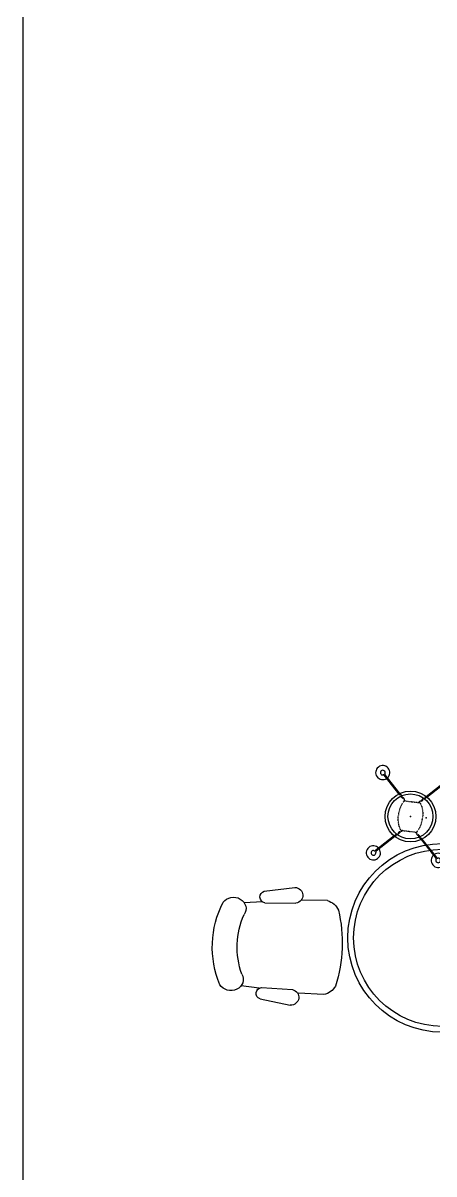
# Model space of a CAD drawing. Header units: centimetres. Extents: x 56177 to 99483, y 493 to 15482.
# Drawn here: x 59643.8 to 59817.9, y 1992.6 to 2480.6 of the extents above; entities that cross this region are included whole.
import ezdxf

# ---------------------------------------------------------------- set-up
doc = ezdxf.new("R2010")
doc.units = ezdxf.units.CM
doc.header["$MEASUREMENT"] = 0
doc.linetypes.add('HIDDEN2', pattern=[0.1875, 0.125, -0.0625])

# ---------------------------------------------------------------- blocks, each defined once
blk = doc.blocks.new('GridPost')
at = {"color": 0}
for p, q in [((-61, 89.9), (-131.9, 160.8)), ((-57.6, 92.1), (-129, 163.6)), ((54.5, 92.1), (126, 163.6)), ((58, 89.9), (128.8, 160.8)), ((-61, -89.4), (-131.9, -160.3)), ((-57.6, -91.6), (-129, -163.1)), ((54.5, -91.6), (126, -163.1)), ((58, -89.4), (128.8, -160.3))]:
    blk.add_line(p, q, dxfattribs=at)
at = {"color": 0, "linetype": 'HIDDEN2'}
for p, q in [((-61, 89.9), (-34.3, 63.2)), ((-57.6, 92.1), (-29, 63.6)), ((30.9, 63.3), (-33.9, 63.3)), ((54.5, 92.1), (25.9, 63.6)), ((58, 89.9), (31.2, 63.2)), ((-61, -89.4), (-34.3, -62.7)), ((-57.6, -91.6), (-29, -63)), ((30.9, -62.7), (-33.9, -62.7)), ((54.5, -91.6), (25.9, -63)), ((58, -89.4), (31.2, -62.7))]:
    blk.add_line(p, q, dxfattribs=at)
at = {"color": 0}
blk.add_circle((-1.5, 0.3), 107.6, dxfattribs=at)
for centre, radius, start, end in [((-139.8, 171.6), 30, 318.8226, 311.1774), ((136.8, 171.6), 30, 228.8226, 221.1774), ((-139.8, 171.6), 10, 342.8181, 287.1819), ((-135.4, 157.2), 5, 45, 107.1819), ((-125.5, 167.1), 5, 162.8181, 225), ((122.5, 167.1), 5, 315, 17.1819), ((136.8, 171.6), 10, 252.8181, 197.1819), ((132.4, 157.2), 5, 72.8181, 135), ((-139.8, -171.1), 30, 48.8226, 41.1774), ((136.8, -171.1), 30, 138.8226, 131.1774), ((-139.8, -171.1), 10, 72.8181, 17.1819), ((-135.4, -156.7), 5, 252.8181, 315), ((-125.5, -166.6), 5, 135, 197.1819), ((122.5, -166.6), 5, 342.8181, 45), ((136.8, -171.1), 10, 162.8181, 107.1819), ((132.4, -156.7), 5, 225, 287.1819)]:
    blk.add_arc(centre, radius, start, end, dxfattribs=at)
at = {"color": 0, "linetype": 'HIDDEN2'}
for centre, start, end in [((-33.9, 62.3), 90, 142.3223), ((-28.3, 64.3), 225, 270), ((25.2, 64.3), 270, 315), ((30.9, 62.3), 37.6777, 90), ((-33.9, -61.7), 217.6777, 270), ((-28.3, -63.7), 90, 135), ((25.2, -63.7), 45, 90), ((30.9, -61.7), 270, 322.3223)]:
    blk.add_arc(centre, 1, start, end, dxfattribs=at)
for centre, major_axis in [((-3.1, 0.5), (-0.7, 80)), ((0, 0), (0.7, -80))]:
    blk.add_ellipse(centre, major_axis=major_axis, ratio=0.625, start_param=6.954705, end_param=7.851695, dxfattribs=at)
at = {"color": 0, "linetype": 'HIDDEN2', "extrusion": (0, -4e-16, -1)}
blk.add_ellipse((0, 0.5), major_axis=(0.7, 80), ratio=0.625, start_param=6.954705, end_param=7.851695, dxfattribs=at)
at = {"color": 0, "linetype": 'HIDDEN2', "extrusion": (0, 4e-16, -1)}
blk.add_ellipse((-3.1, 0), major_axis=(-0.7, -80), ratio=0.625, start_param=6.954705, end_param=7.851695, dxfattribs=at)
at = {"color": 0}
blk.add_point((-1.5, 0.3), dxfattribs=at)
blk = doc.blocks.new('A1043DC')
at = {"color": 0, "linetype": 'ByBlock'}
for p, q in [((-0.616435, 0.457425), (-0.381737, 0.500273)), ((-0.626722, 0.365537), (-0.766614, 0.352221)), ((-0.607898, 0.359256), (-0.36942, 0.36614)), ((-0.128035, 0.399057), (-0.322825, 0.394463)), ((-0.626722, -0.365537), (-0.766614, -0.352222)), ((-0.607898, -0.359256), (-0.36942, -0.366141)), ((-0.128035, -0.399058), (-0.322825, -0.394464)), ((-0.616435, -0.457425), (-0.381737, -0.500273))]:
    blk.add_line(p, q, dxfattribs=at)
for centre, radius, start, end in [((-0.596922, 0.409666), 0.051591, 112.223479, 257.717315), ((-0.385913, 0.432257), 0.068143, 284.006808, 86.486784), ((-0.847483, 0.300315), 0.096094, 330.317482, 148.734971), ((-0.160649, 0.273023), 0.130185, 22.432704, 75.491701), ((-0.094065, 0), 0.905973, 157.261065, 202.738935), ((-1.311698, 0), 1.311697, 345.757952, 14.242048), ((-0.080287, 0), 0.728926, 159.71341, 200.28659), ((-0.847483, -0.300316), 0.096094, 211.265029, 29.682518), ((-0.160649, -0.273024), 0.130185, 284.508299, 337.567296), ((-0.596922, -0.409667), 0.051591, 102.282685, 247.776521), ((-0.385913, -0.432258), 0.068143, 273.513216, 75.993192)]:
    blk.add_arc(centre, radius, start, end, dxfattribs=at)
blk = doc.blocks.new('A$C3BE26A05')
for centre, radius in [((839.1, 5404.3), 95.3), ((973.9, 4889.2), 400), ((973.9, 4889.2), 375.4)]:
    blk.add_circle(centre, radius)
blk.add_point((906.1, 5397.7))
at = {"rotation": 173.3567628549877}
blk.add_blockref('GridPost', (837.8, 5404.2), dxfattribs=at)
at = {"xscale": -550.0000000000006, "yscale": 500, "zscale": 440, "rotation": 177.7290334732982}
blk.add_blockref('A1043DC', (549.6, 4845.1), dxfattribs=at)

msp = doc.modelspace()

# ---------------------------------------------------------------- linework, layer by layer
msp.add_lwpolyline([(59643.76, 2794.5), (64989.1, 2794.5), (64989.1, 631.62), (59643.76, 631.62)], close=True)

# ---------------------------------------------------------------- block references
at = {"xscale": 0.0999999999976353, "yscale": 0.0999999999976353, "zscale": 0.0999999999976353}
msp.add_blockref('A$C3BE26A05', (59723.98, 1603.76), dxfattribs=at)

doc.saveas('drawing.dxf')
